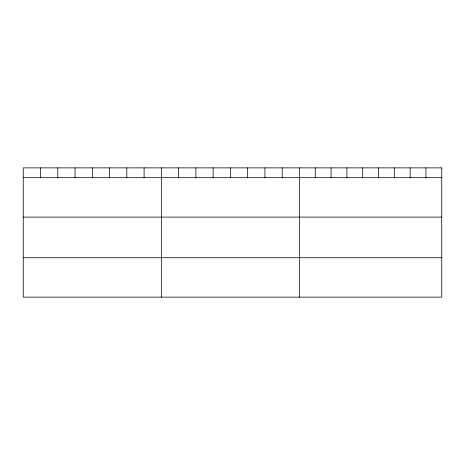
<?xml version="1.0" encoding="UTF-8"?>
<svg xmlns="http://www.w3.org/2000/svg" width="465" height="465" viewBox="0 0 465 465"><rect width="100%" height="100%" fill="white"/><g stroke="black" fill="none" stroke-linecap="round" stroke-linejoin="round"><path stroke-width="0.7" d="M23.25 177.694L441.75 177.694M23.25 217.108L441.75 217.108M23.25 257.72L441.75 257.72M425.94 167.865L425.94 177.694M410.13 167.865L410.13 177.694M394.32 167.865L394.32 177.694M378.51 167.865L378.51 177.694M362.7 167.865L362.7 177.694M346.89 167.865L346.89 177.694M331.08 167.865L331.08 177.694M315.27 167.865L315.27 177.694M299.46 167.865L299.46 297.135M282.197 167.865L282.197 177.694M264.934 167.865L264.934 177.694M247.671 167.865L247.671 177.694M230.407 167.865L230.407 177.694M213.144 167.865L213.144 177.694M195.881 167.865L195.881 177.694M178.618 167.865L178.618 177.694M161.355 167.865L161.355 297.135M144.092 167.865L144.092 177.694M126.829 167.865L126.829 177.694M109.566 167.865L109.566 177.694M92.303 167.865L92.303 177.694M75.039 167.865L75.039 177.694M57.776 167.865L57.776 177.694M40.513 167.865L40.513 177.694M441.75 167.865L23.25 167.865L23.25 297.135L441.75 297.135L441.75 167.865"/></g></svg>
